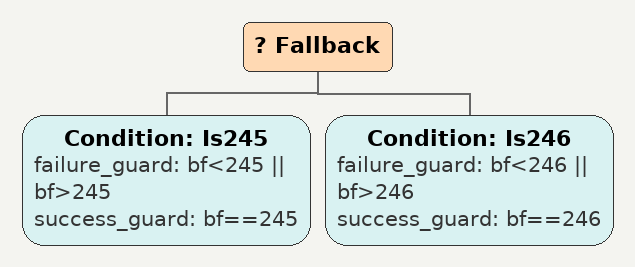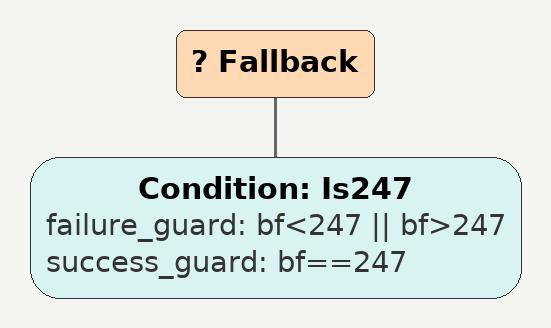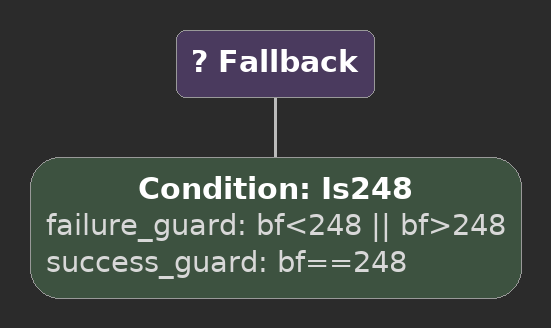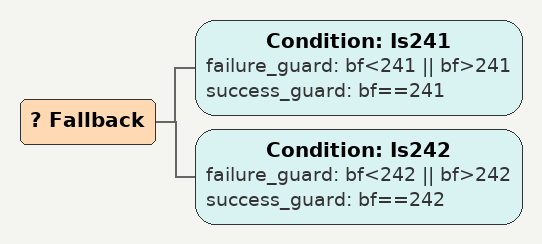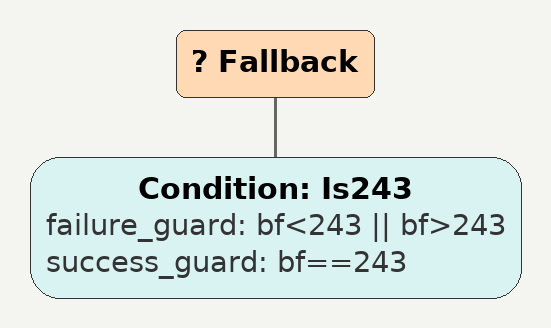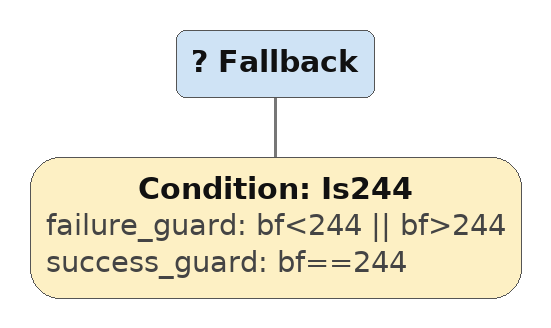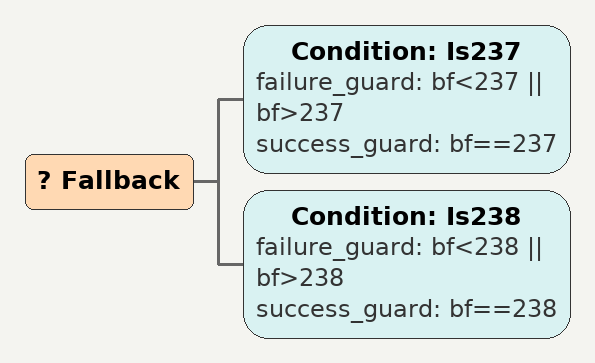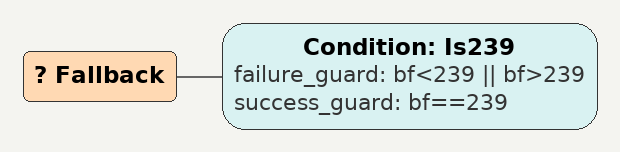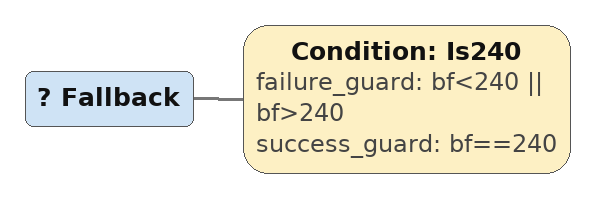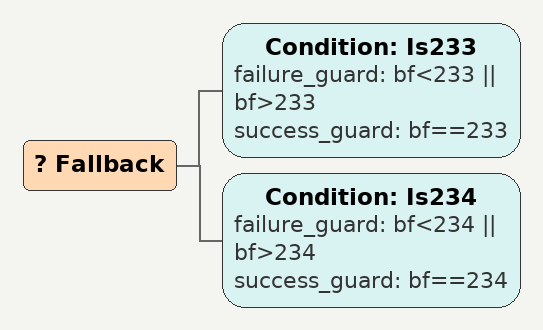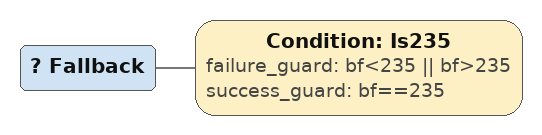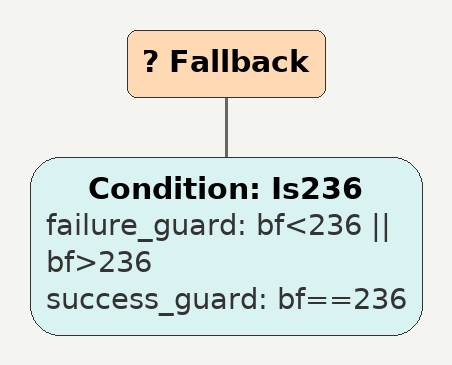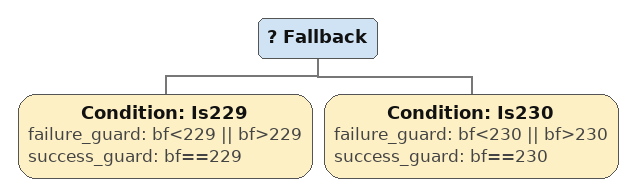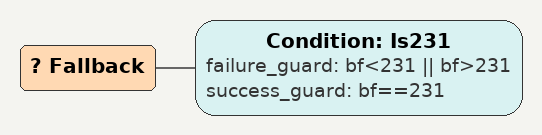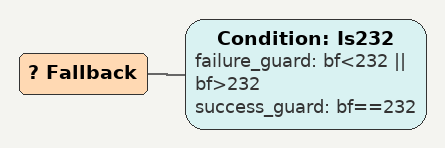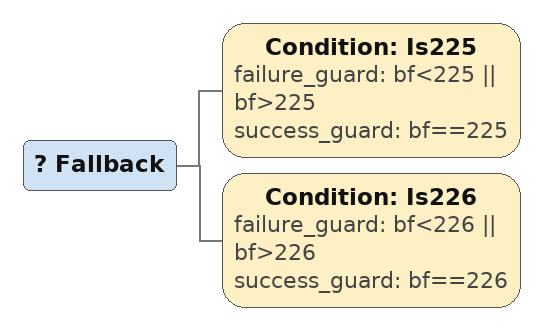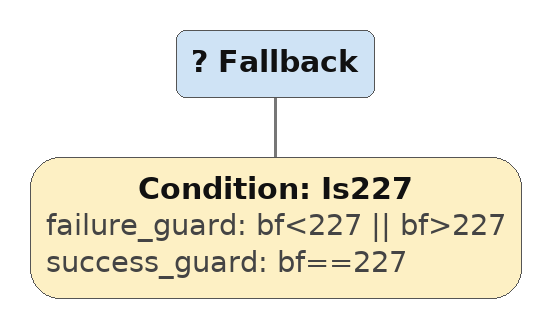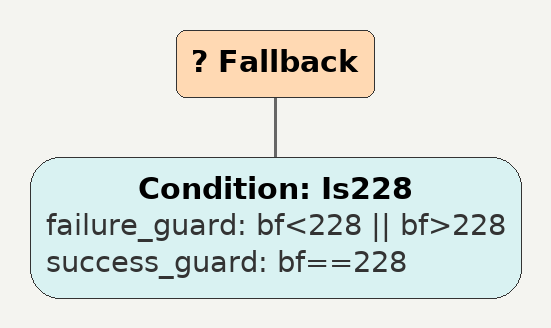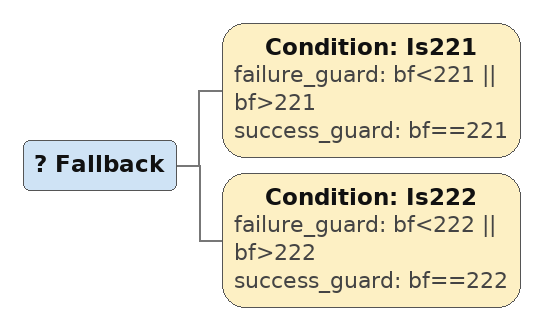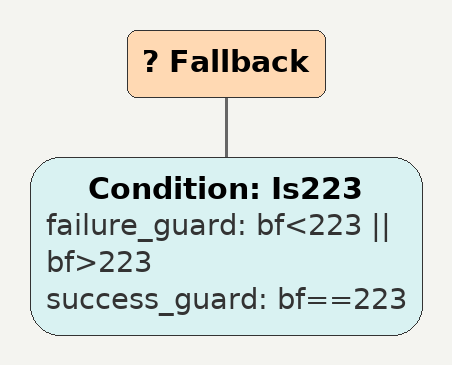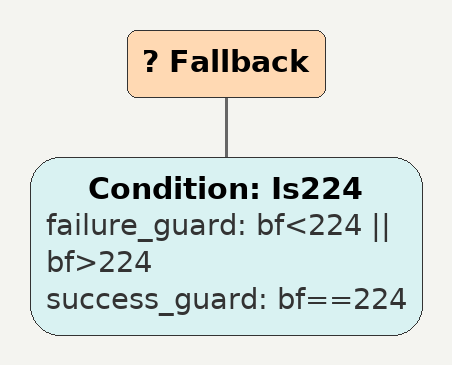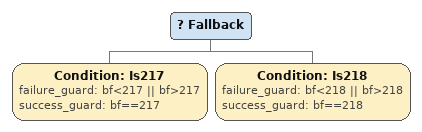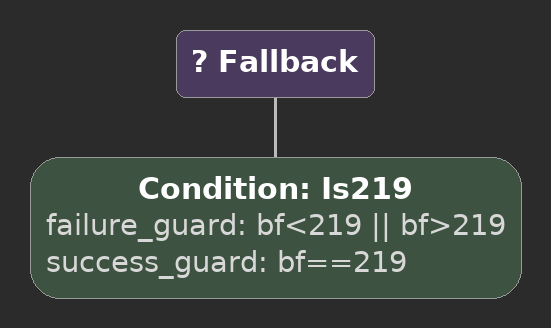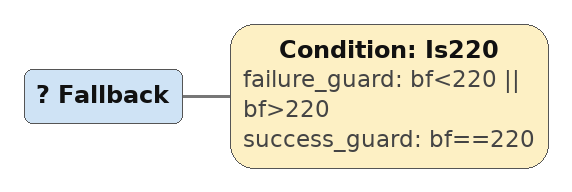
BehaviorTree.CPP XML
<Fallback>
    <Condition ID="Is245" failure_guard="bf&lt;245 || bf>245" success_guard="bf==245"/>
    <Condition ID="Is246" failure_guard="bf&lt;246 || bf>246" success_guard="bf==246"/>
        sequence244
        sequence
        children {
        } end_children
    } end_composite
</Fallback>

<Fallback>
    <Condition ID="Is247" failure_guard="bf&lt;247 || bf>247" success_guard="bf==247"/>
        sequence244
        sequence
        children {
        } end_children
    } end_composite
</Fallback>

<Fallback>
    <Condition ID="Is248" failure_guard="bf&lt;248 || bf>248" success_guard="bf==248"/>
        sequence244
        sequence
        children {
        } end_children
    } end_composite
</Fallback>

<Fallback>
    <Condition ID="Is241" failure_guard="bf&lt;241 || bf>241" success_guard="bf==241"/>
    <Condition ID="Is242" failure_guard="bf&lt;242 || bf>242" success_guard="bf==242"/>
        sequence240
        sequence
        children {
        } end_children
    } end_composite
</Fallback>

<Fallback>
    <Condition ID="Is243" failure_guard="bf&lt;243 || bf>243" success_guard="bf==243"/>
        sequence240
        sequence
        children {
        } end_children
    } end_composite
</Fallback>

<Fallback>
    <Condition ID="Is244" failure_guard="bf&lt;244 || bf>244" success_guard="bf==244"/>
        sequence240
        sequence
        children {
        } end_children
    } end_composite
</Fallback>

<Fallback>
    <Condition ID="Is237" failure_guard="bf&lt;237 || bf>237" success_guard="bf==237"/>
    <Condition ID="Is238" failure_guard="bf&lt;238 || bf>238" success_guard="bf==238"/>
        sequence236
        sequence
        children {
        } end_children
    } end_composite
</Fallback>

<Fallback>
    <Condition ID="Is239" failure_guard="bf&lt;239 || bf>239" success_guard="bf==239"/>
        sequence236
        sequence
        children {
        } end_children
    } end_composite
</Fallback>

<Fallback>
    <Condition ID="Is240" failure_guard="bf&lt;240 || bf>240" success_guard="bf==240"/>
        sequence236
        sequence
        children {
        } end_children
    } end_composite
</Fallback>

<Fallback>
    <Condition ID="Is233" failure_guard="bf&lt;233 || bf>233" success_guard="bf==233"/>
    <Condition ID="Is234" failure_guard="bf&lt;234 || bf>234" success_guard="bf==234"/>
        sequence232
        sequence
        children {
        } end_children
    } end_composite
</Fallback>

<Fallback>
    <Condition ID="Is235" failure_guard="bf&lt;235 || bf>235" success_guard="bf==235"/>
        sequence232
        sequence
        children {
        } end_children
    } end_composite
</Fallback>

<Fallback>
    <Condition ID="Is236" failure_guard="bf&lt;236 || bf>236" success_guard="bf==236"/>
        sequence232
        sequence
        children {
        } end_children
    } end_composite
</Fallback>

<Fallback>
    <Condition ID="Is229" failure_guard="bf&lt;229 || bf>229" success_guard="bf==229"/>
    <Condition ID="Is230" failure_guard="bf&lt;230 || bf>230" success_guard="bf==230"/>
        sequence228
        sequence
        children {
        } end_children
    } end_composite
</Fallback>

<Fallback>
    <Condition ID="Is231" failure_guard="bf&lt;231 || bf>231" success_guard="bf==231"/>
        sequence228
        sequence
        children {
        } end_children
    } end_composite
</Fallback>

<Fallback>
    <Condition ID="Is232" failure_guard="bf&lt;232 || bf>232" success_guard="bf==232"/>
        sequence228
        sequence
        children {
        } end_children
    } end_composite
</Fallback>

<Fallback>
    <Condition ID="Is225" failure_guard="bf&lt;225 || bf>225" success_guard="bf==225"/>
    <Condition ID="Is226" failure_guard="bf&lt;226 || bf>226" success_guard="bf==226"/>
        sequence224
        sequence
        children {
        } end_children
    } end_composite
</Fallback>

<Fallback>
    <Condition ID="Is227" failure_guard="bf&lt;227 || bf>227" success_guard="bf==227"/>
        sequence224
        sequence
        children {
        } end_children
    } end_composite
</Fallback>

<Fallback>
    <Condition ID="Is228" failure_guard="bf&lt;228 || bf>228" success_guard="bf==228"/>
        sequence224
        sequence
        children {
        } end_children
    } end_composite
</Fallback>

<Fallback>
    <Condition ID="Is221" failure_guard="bf&lt;221 || bf>221" success_guard="bf==221"/>
    <Condition ID="Is222" failure_guard="bf&lt;222 || bf>222" success_guard="bf==222"/>
        sequence220
        sequence
        children {
        } end_children
    } end_composite
</Fallback>

<Fallback>
    <Condition ID="Is223" failure_guard="bf&lt;223 || bf>223" success_guard="bf==223"/>
        sequence220
        sequence
        children {
        } end_children
    } end_composite
</Fallback>

<Fallback>
    <Condition ID="Is224" failure_guard="bf&lt;224 || bf>224" success_guard="bf==224"/>
        sequence220
        sequence
        children {
        } end_children
    } end_composite
</Fallback>

<Fallback>
    <Condition ID="Is217" failure_guard="bf&lt;217 || bf>217" success_guard="bf==217"/>
    <Condition ID="Is218" failure_guard="bf&lt;218 || bf>218" success_guard="bf==218"/>
        sequence216
        sequence
        children {
        } end_children
    } end_composite
</Fallback>

<Fallback>
    <Condition ID="Is219" failure_guard="bf&lt;219 || bf>219" success_guard="bf==219"/>
        sequence216
        sequence
        children {
        } end_children
    } end_composite
</Fallback>

<Fallback>
    <Condition ID="Is220" failure_guard="bf&lt;220 || bf>220" success_guard="bf==220"/>
        sequence216
        sequence
        children {
        } end_children
    } end_composite
</Fallback>
